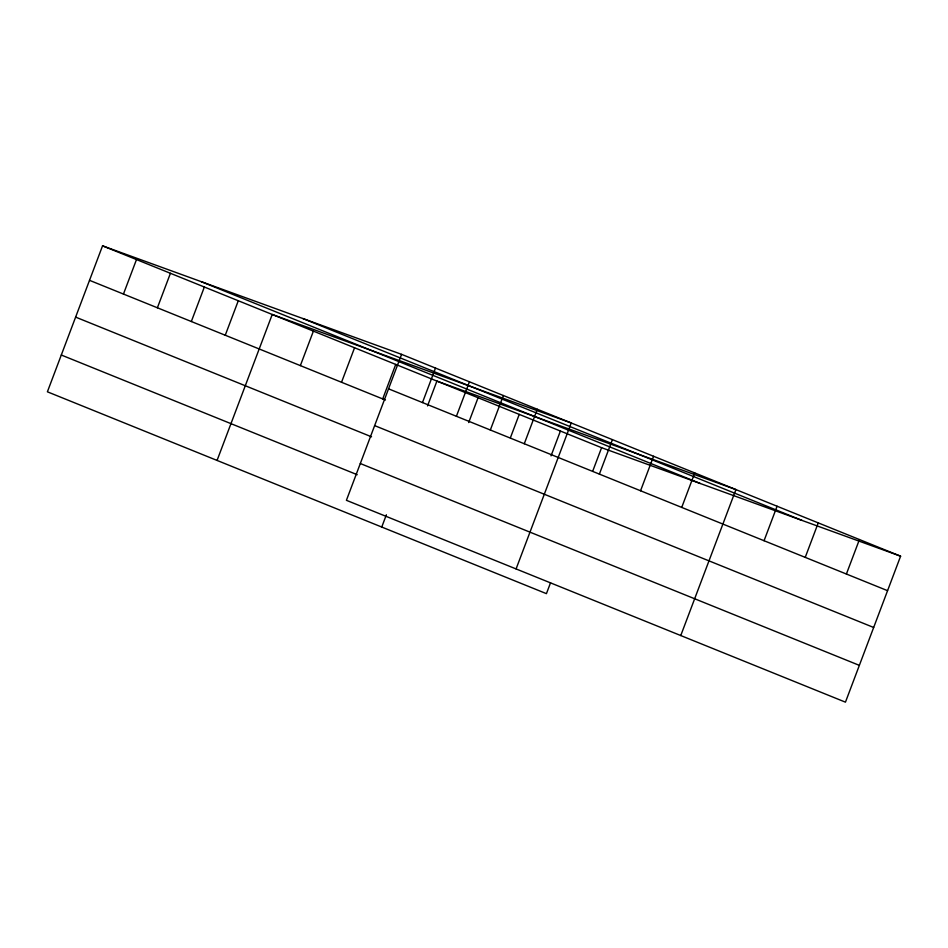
<?xml version="1.0" encoding="UTF-8"?>
<svg xmlns="http://www.w3.org/2000/svg" width="948" height="948" viewBox="0 0 948 948"><rect width="100%" height="100%" fill="white"/><g stroke="black" fill="none" stroke-linecap="round" stroke-linejoin="round"><path stroke-width="1.42" d="M401.573 354.351L346.411 500.307L845.45 702.16L900.6 556.192L401.573 354.351L102.55 245.84L47.4 391.808L546.427 593.649L550.551 582.759M123.453 294.058L136.488 259.574M157.392 307.78L170.427 273.297M191.33 321.514L204.353 287.019M225.257 335.236L238.292 300.741M217.068 460.432L272.23 314.475L571.241 422.974L516.079 568.942M300.362 365.608L313.397 331.125M341.529 382.269L354.564 347.774M382.708 398.918L395.731 364.423M422.476 402.556L435.499 368.073M381.748 527.041L386.381 514.788M427.524 405.91L436.909 381.084L735.921 489.583L680.759 635.551M456.403 416.291L469.438 381.795M468.691 422.559L478.076 397.733M490.341 430.013L503.376 395.517M510.38 437.834L519.243 414.383M524.28 443.735L537.303 409.252M551.037 455.87L560.41 431.032M592.725 471.144L601.589 447.693L102.55 245.84M599.373 474.119L612.408 439.623M640.552 490.768L653.575 456.272M681.719 507.417L694.754 472.934M764.052 540.727L777.087 506.232M805.231 557.377L818.254 522.881M846.398 574.026L859.433 539.542M601.589 447.693L900.6 556.192M302.898 318.54L801.925 520.381M201.225 281.651L700.264 483.492M388.538 388.834L887.565 590.675M89.527 280.335L385.445 400.032M374.638 425.616L873.665 627.469M75.627 317.118L371.545 436.815M360.311 463.525L859.35 665.366M61.3 355.026L357.23 474.711"/></g></svg>
